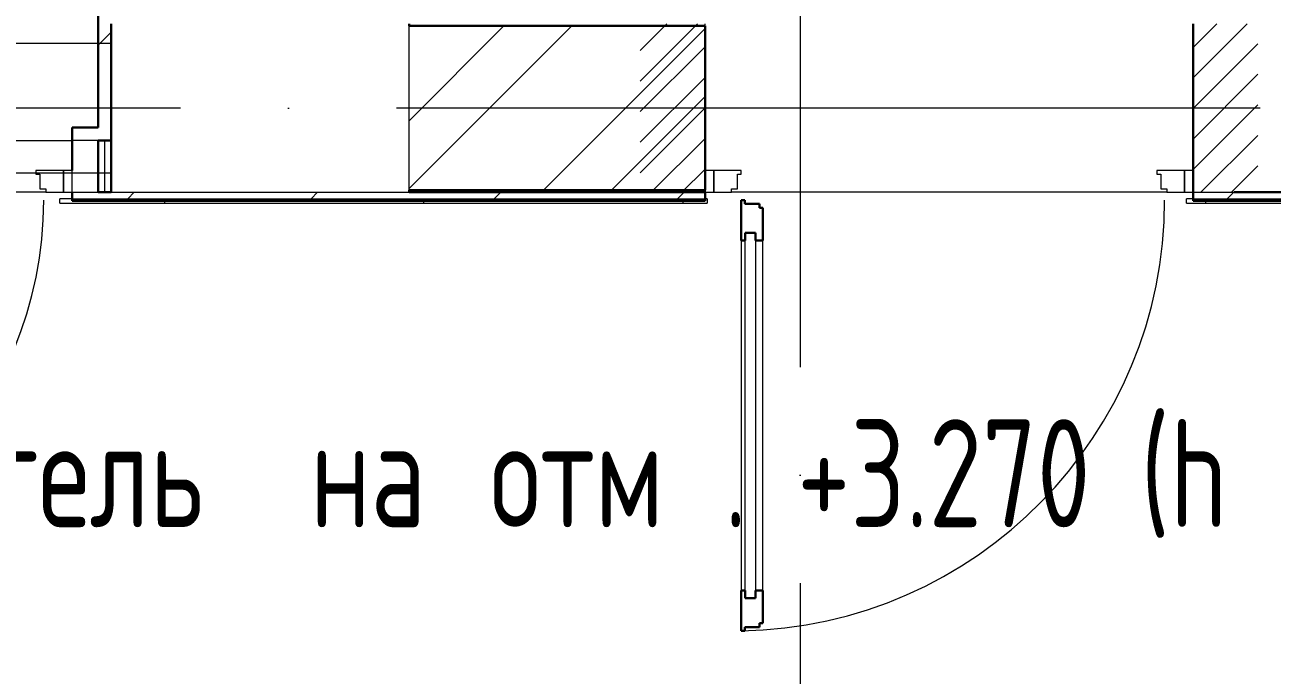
# Model space of a CAD drawing. Header units: millimetres. Extents: x -325553 to 627452, y -28539 to 738858.
# Drawn here: x -49253 to -46366, y 619854 to 621359 of the extents above; entities that cross this region are included whole.
import ezdxf

# ---------------------------------------------------------------- set-up
doc = ezdxf.new("R2010")
doc.units = ezdxf.units.MM
for name, pattern in [('ADSK_Линия сетки', [25, 20, -2.5, 0, -2.5]), ('ADSK_Сверху', [450, 300, -150]), ('ADSK_Штриховая_ш2 п1_5', [4.5, 3, -1.5])]:
    doc.linetypes.add(name, pattern=pattern)
for name, color, linetype, lineweight in [('Аннотация', 7, 'Continuous', 18), ('Двери', 252, 'Continuous', 9), ('Линии', 7, 'Continuous', 9), ('Ограждение', 252, 'Continuous', 9), ('Оси', 252, 'Continuous', 9), ('Стены внутренние', 7, 'Continuous', 18), ('Стены наружные', 7, 'Continuous', 18), ('Стены штриховка', 7, 'Continuous', 9)]:
    doc.layers.add(name, color=color, linetype=linetype, lineweight=lineweight)
doc.layers.add('Двери открывание', color=7, linetype='Continuous', lineweight=9, true_color=0xc0c0c0)
doc.styles.add('GOST Common_3', font='', dxfattribs={"height": 3.5})
doc.styles.get('GOST Common_3').set_extended_font_data('GOST 2.304 type A')

# ---------------------------------------------------------------- blocks, each defined once
blk = doc.blocks.new('1 этаж')
at = {"layer": 'Двери', "lineweight": 18, "true_color": 0x636466}
h = blk.add_hatch(dxfattribs=at)
h.set_pattern_fill('FP_2', color=251, angle=180, style=0, pattern_type=2)
h.set_pattern_definition([(225, (-46185.8, -11543.73), (35.3553, -35.3553), [])])
h.paths.add_polyline_path([(-45595.8, -11738.7), (-45595.8, -11348.7), (-45745.8, -11348.7), (-45745.8, -11738.7)])
h.paths.add_polyline_path([(-47025.8, -11738.7), (-46875.8, -11738.7), (-46875.8, -11348.7), (-47025.8, -11348.7)])
at = {"layer": 'Ограждение', "true_color": 0x636466}
h = blk.add_hatch(dxfattribs=at)
h.set_pattern_fill('FP_27', color=251, style=0, pattern_type=2)
h.set_pattern_definition([(0, (-32129.8, 96), (0, 600), []), (90, (-32129.8, 96), (-600, 4e-14), [])])
h.paths.add_polyline_path([(-46875.8, -11763.7), (-46870.8, -11763.7), (-46870.8, -11753.7), (-46875.8, -11753.7), (-46875.8, -11758.7), (-48340.8, -11758.7), (-48340.8, -11753.7), (-48369.8, -11753.7), (-48369.8, -11763.7), (-47393.4, -11763.7)])
h = blk.add_hatch(dxfattribs=at)
h.set_pattern_fill('FP_26', color=251, style=0, pattern_type=2)
h.set_pattern_definition([(0, (-32119.8, 96), (0, 600), []), (90, (-32119.8, 96), (-600, 4e-14), [])])
h.paths.add_polyline_path([(-44345.8, -11763.7), (-44350.8, -11758.7), (-45745.8, -11758.7), (-45745.8, -11753.7), (-45760.8, -11753.7), (-45760.8, -11763.7), (-44350.8, -11763.7)])
at = {"layer": 'Двери', "color": 251, "linetype": 'ADSK_Штриховая_ш2 п1_5', "true_color": 0x636466}
for p, q in [((-46875.8, -11738.7), (-46875.8, -11348.7)), ((-45745.8, -11348.7), (-45745.8, -11738.7)), ((-47025.8, -11738.7), (-46875.8, -11738.7)), ((-45745.8, -11738.7), (-45595.8, -11738.7))]:
    blk.add_line(p, q, dxfattribs=at)
at = {"layer": 'Двери', "color": 251, "true_color": 0x636466}
for p, q in [((-48360.8, -11688.7), (-48424.8, -11688.7)), ((-48424.8, -11688.7), (-48424.8, -11696.7)), ((-48340.8, -11688.7), (-48360.8, -11688.7)), ((-48360.8, -11688.7), (-48360.8, -11738.7)), ((-48360.8, -11738.7), (-48360.8, -11688.7)), ((-48340.8, -11738.7), (-48340.8, -11688.7)), ((-46875.8, -11688.7), (-46875.8, -11738.7)), ((-46855.8, -11688.7), (-46875.8, -11688.7)), ((-46855.8, -11738.7), (-46855.8, -11688.7)), ((-46791.8, -11688.7), (-46855.8, -11688.7)), ((-46855.8, -11688.7), (-46855.8, -11738.7)), ((-46791.8, -11696.7), (-46791.8, -11688.7)), ((-45765.8, -11688.7), (-45829.8, -11688.7)), ((-45829.8, -11688.7), (-45829.8, -11696.7)), ((-45745.8, -11688.7), (-45765.8, -11688.7)), ((-45765.8, -11688.7), (-45765.8, -11738.7)), ((-45765.8, -11738.7), (-45765.8, -11688.7)), ((-45745.8, -11738.7), (-45745.8, -11688.7)), ((-48424.8, -11696.7), (-48415.8, -11696.7)), ((-48415.8, -11696.7), (-48415.8, -11730.7)), ((-46800.8, -11730.7), (-46800.8, -11696.7)), ((-46800.8, -11696.7), (-46791.8, -11696.7)), ((-45829.8, -11696.7), (-45820.8, -11696.7)), ((-45820.8, -11696.7), (-45820.8, -11730.7)), ((-48415.8, -11730.7), (-48401.8, -11730.7)), ((-48401.8, -11730.7), (-48401.8, -11738.7)), ((-48401.8, -11738.7), (-48360.8, -11738.7)), ((-48360.8, -11738.7), (-48340.8, -11738.7)), ((-46875.8, -11738.7), (-46855.8, -11738.7)), ((-46855.8, -11738.7), (-46814.8, -11738.7)), ((-46814.8, -11738.7), (-46814.8, -11730.7)), ((-46814.8, -11730.7), (-46800.8, -11730.7)), ((-45820.8, -11730.7), (-45806.8, -11730.7)), ((-45806.8, -11730.7), (-45806.8, -11738.7)), ((-45806.8, -11738.7), (-45765.8, -11738.7)), ((-45765.8, -11738.7), (-45745.8, -11738.7)), ((-46782.8, -11832.7), (-46758.8, -11832.7)), ((-46782.8, -12678.7), (-46782.8, -11832.7)), ((-46758.8, -11832.7), (-46758.8, -12678.7)), ((-46791.8, -11850.7), (-46791.8, -12660.7)), ((-46741.8, -12660.7), (-46741.8, -11850.7)), ((-46758.8, -12678.7), (-46782.8, -12678.7))]:
    blk.add_line(p, q, dxfattribs=at)
at = {"layer": 'Двери', "color": 251, "lineweight": 30, "true_color": 0x636466}
for p, q in [((-46783.8, -11756.7), (-46791.8, -11756.7)), ((-46791.8, -11756.7), (-46791.8, -11850.7)), ((-46783.8, -11765.7), (-46783.8, -11756.7)), ((-46749.8, -11765.7), (-46783.8, -11765.7)), ((-46749.8, -11774.7), (-46749.8, -11765.7)), ((-46741.8, -11774.7), (-46749.8, -11774.7)), ((-46741.8, -11850.7), (-46741.8, -11774.7)), ((-46782.8, -11832.7), (-46782.8, -11850.7)), ((-46758.8, -11832.7), (-46782.8, -11832.7)), ((-46758.8, -11850.7), (-46758.8, -11832.7)), ((-46782.8, -11850.7), (-46791.8, -11850.7)), ((-46741.8, -11850.7), (-46758.8, -11850.7)), ((-46791.8, -12660.7), (-46791.8, -12754.7)), ((-46782.8, -12660.7), (-46791.8, -12660.7)), ((-46782.8, -12678.7), (-46782.8, -12660.7)), ((-46758.8, -12660.7), (-46758.8, -12678.7)), ((-46741.8, -12660.7), (-46758.8, -12660.7)), ((-46741.8, -12736.7), (-46741.8, -12660.7)), ((-46758.8, -12678.7), (-46782.8, -12678.7)), ((-46791.8, -12754.7), (-46783.8, -12754.7)), ((-46783.8, -12754.7), (-46783.8, -12745.7)), ((-46783.8, -12745.7), (-46749.8, -12745.7)), ((-46749.8, -12745.7), (-46749.8, -12736.7)), ((-46749.8, -12736.7), (-46741.8, -12736.7))]:
    blk.add_line(p, q, dxfattribs=at)
at = {"layer": 'Двери открывание', "color": 251, "true_color": 0x636466}
for centre, radius, start in [((-49304.8, -11756.7), 898, 271.1485), ((-46809.8, -11756.7), 998, 271.0334)]:
    blk.add_arc(centre, radius, start, 0, dxfattribs=at)
at = {"layer": 'Линии', "color": 251, "linetype": 'ADSK_Сверху', "ltscale": 100, "true_color": 0x636466}
for p, q in [((-59080.8, -11393.7), (-48250.8, -11393.7)), ((-59080.8, -11693.7), (-48250.8, -11693.7))]:
    blk.add_line(p, q, dxfattribs=at)
at = {"layer": 'Ограждение', "color": 251, "true_color": 0x636466}
for p, q in [((-48369.8, -11763.7), (-48369.8, -11753.7)), ((-48340.8, -11753.7), (-48369.8, -11753.7)), ((-48369.8, -11763.7), (-46870.8, -11763.7)), ((-46870.8, -11753.7), (-46875.8, -11753.7)), ((-46870.8, -11753.7), (-46870.8, -11763.7)), ((-45760.8, -11763.7), (-45760.8, -11753.7)), ((-45745.8, -11753.7), (-45760.8, -11753.7)), ((-45760.8, -11763.7), (-44345.8, -11763.7))]:
    blk.add_line(p, q, dxfattribs=at)
at = {"layer": 'Оси', "color": 251, "linetype": 'ADSK_Линия сетки', "ltscale": 100, "true_color": 0x636466}
for p, q in [((-46655.8, -2643.7), (-46655.8, -33769.9)), ((4411.5, -11543.7), (-72528.1, -11543.7))]:
    blk.add_line(p, q, dxfattribs=at)
at = {"layer": 'Стены внутренние', "color": 251, "lineweight": 30, "true_color": 0x636466}
for p, q in [((-47560.8, -11353.7), (-47560.8, -11348.7)), ((-45745.8, -11348.7), (-45745.8, -11738.7)), ((-48250.8, -11618.7), (-48250.8, -11738.7)), ((-47560.8, -11738.7), (-47560.8, -11733.7))]:
    blk.add_line(p, q, dxfattribs=at)
at = {"layer": 'Стены внутренние', "color": 251, "true_color": 0x636466}
for p, q in [((-47560.8, -11733.7), (-47560.8, -11353.7)), ((-48265.8, -11738.7), (-48265.8, -11618.7)), ((-48250.8, -11738.7), (-47560.8, -11738.7)), ((-45806.8, -11738.7), (-46814.8, -11738.7)), ((-45745.8, -11738.7), (-45650.8, -11738.7))]:
    blk.add_line(p, q, dxfattribs=at)
at = {"layer": 'Стены наружные', "color": 251, "lineweight": 30, "true_color": 0x636466}
for p, q in [((-48280.8, -11318.7), (-48280.8, -11588.7)), ((-48250.8, -11618.7), (-48250.8, -11348.7)), ((-46875.8, -11353.7), (-47560.8, -11353.7)), ((-46875.8, -11733.7), (-46875.8, -11353.7)), ((-48340.8, -11588.7), (-48340.8, -11688.7)), ((-48280.8, -11588.7), (-48340.8, -11588.7)), ((-48280.8, -11738.7), (-48280.8, -11618.7)), ((-48280.8, -11618.7), (-48250.8, -11618.7)), ((-48340.8, -11738.7), (-48340.8, -11758.7)), ((-48250.8, -11738.7), (-48280.8, -11738.7)), ((-47560.8, -11733.7), (-46875.8, -11733.7)), ((-46875.8, -11738.7), (-47560.8, -11738.7)), ((-46875.8, -11758.7), (-46875.8, -11738.7)), ((-45745.8, -11738.7), (-45745.8, -11758.7)), ((-45206.8, -11738.7), (-45650.8, -11738.7)), ((-48340.8, -11758.7), (-46875.8, -11758.7)), ((-45745.8, -11758.7), (-44350.8, -11758.7))]:
    blk.add_line(p, q, dxfattribs=at)
at = {"layer": 'Стены наружные', "color": 251, "linetype": 'Continuous', "lineweight": 9, "true_color": 0x636466}
for p, q in [((-48280.8, -11398.1), (-48250.8, -11368.1)), ((-47560.8, -11573.3), (-47341.3, -11353.7)), ((-47560.8, -11730.4), (-47184.1, -11353.7)), ((-47249.8, -11733.7), (-46875.8, -11359.7)), ((-47092.6, -11733.7), (-46875.8, -11516.9)), ((-48212.2, -11753.7), (-48197.2, -11738.7)), ((-47787.9, -11753.7), (-47772.9, -11738.7)), ((-47363.7, -11753.7), (-47348.7, -11738.7)), ((-46939.4, -11753.7), (-46924.4, -11738.7)), ((-45666.6, -11753.7), (-45651.6, -11738.7)), ((-48287.9, -11758.7), (-48282.9, -11753.7)), ((-48217.2, -11758.7), (-48212.2, -11753.7)), ((-48146.5, -11758.7), (-48141.5, -11753.7)), ((-48075.8, -11758.7), (-48070.8, -11753.7)), ((-48005.1, -11758.7), (-48000.1, -11753.7)), ((-47934.4, -11758.7), (-47929.4, -11753.7)), ((-47863.6, -11758.7), (-47858.6, -11753.7)), ((-47792.9, -11758.7), (-47787.9, -11753.7)), ((-47722.2, -11758.7), (-47717.2, -11753.7)), ((-47651.5, -11758.7), (-47646.5, -11753.7)), ((-47580.8, -11758.7), (-47575.8, -11753.7)), ((-47510.1, -11758.7), (-47505.1, -11753.7)), ((-47439.4, -11758.7), (-47434.4, -11753.7)), ((-47368.7, -11758.7), (-47363.7, -11753.7)), ((-47298, -11758.7), (-47293, -11753.7)), ((-47227.2, -11758.7), (-47222.2, -11753.7)), ((-47156.5, -11758.7), (-47151.5, -11753.7)), ((-47085.8, -11758.7), (-47080.8, -11753.7)), ((-47015.1, -11758.7), (-47010.1, -11753.7)), ((-46944.4, -11758.7), (-46939.4, -11753.7)), ((-45742.3, -11758.7), (-45737.3, -11753.7)), ((-45671.6, -11758.7), (-45666.6, -11753.7)), ((-45600.9, -11758.7), (-45595.9, -11753.7))]:
    blk.add_line(p, q, dxfattribs=at)
at = {"layer": 'Стены наружные', "color": 251, "true_color": 0x636466}
for p, q in [((-49370.8, -11618.7), (-48340.8, -11618.7)), ((-48401.8, -11738.7), (-49309.8, -11738.7))]:
    blk.add_line(p, q, dxfattribs=at)
at = {"layer": 'Стены штриховка', "color": 251, "true_color": 0x636466}
for p, q in [((-48280.8, -11618.7), (-48340.8, -11618.7)), ((-48340.8, -11738.7), (-48280.8, -11738.7)), ((-48340.8, -11753.7), (-46875.8, -11753.7)), ((-45745.8, -11753.7), (-44355.8, -11753.7))]:
    blk.add_line(p, q, dxfattribs=at)
at = {"layer": 'Аннотация', "color": 251, "true_color": 0x636466, "style": 'GOST Common_3', "width": 0.9}
for s, p in [('. +3.270 (h', (-46831.4, -12514.4)), ('Ригель', (-48849.5, -12514.4)), ('на', (-47789.9, -12514.4)), ('отм', (-47373.2, -12514.4))]:
    blk.add_text(s, height=250, dxfattribs=at).set_placement(p)

msp = doc.modelspace()

# ---------------------------------------------------------------- block references
msp.add_blockref('1 этаж', (-802.7, 632710.4))

doc.saveas('drawing.dxf')
